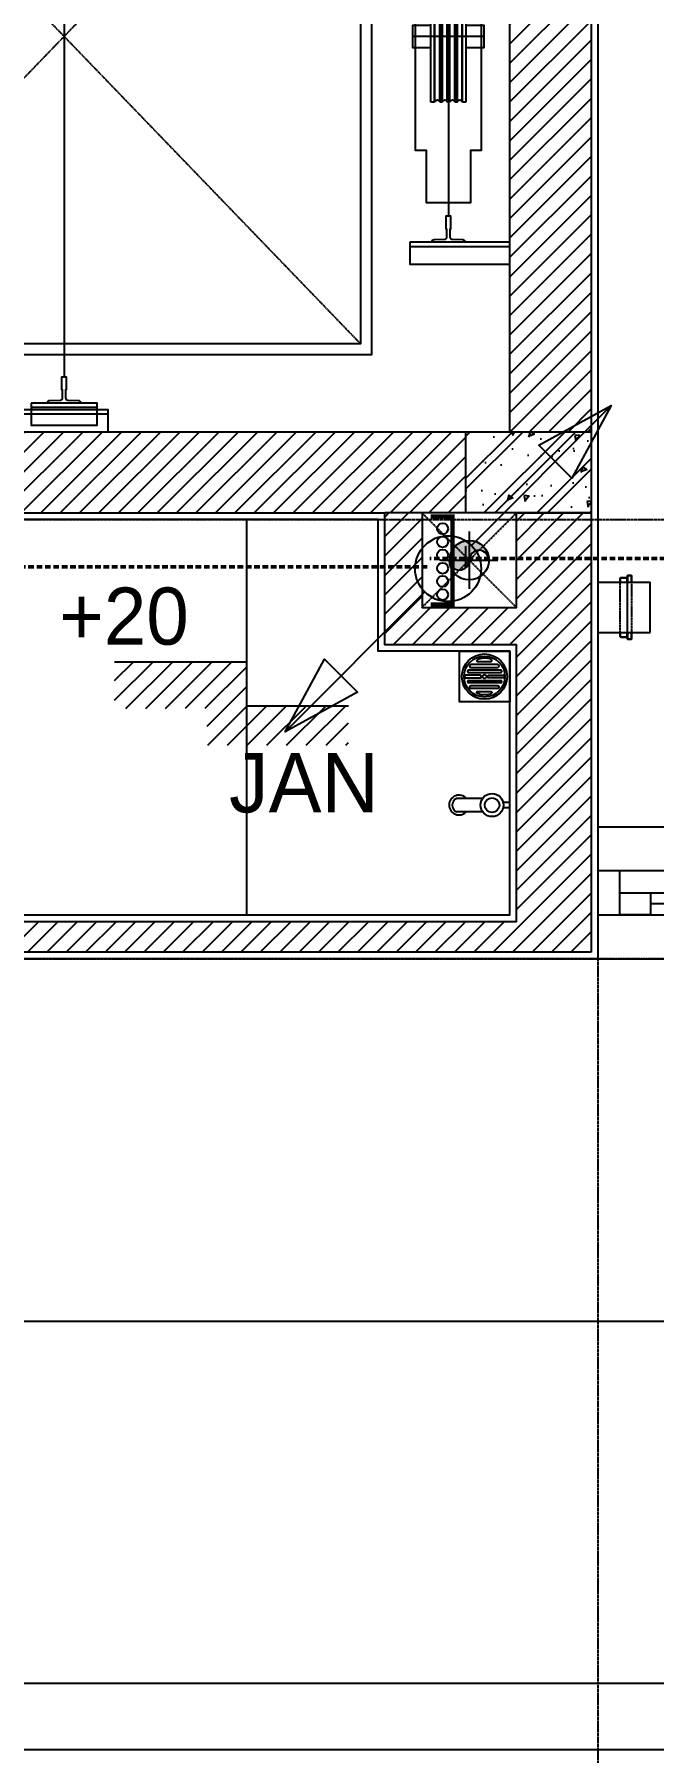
# Model space of a CAD drawing. Header units: inches. Extents: x 1721084 to 1854744, y 225101 to 488646.
# Drawn here: x 1827518 to 1828928, y 361703 to 365615 of the extents above; entities that cross this region are included whole.
import ezdxf
from ezdxf.enums import TextEntityAlignment as Align
from ezdxf.xclip import XClip

# ---------------------------------------------------------------- set-up
doc = ezdxf.new("R2010")
doc.units = ezdxf.units.IN
doc.header["$MEASUREMENT"] = 0
doc.header["$XCLIPFRAME"] = 0
doc.set_wipeout_variables(frame=1)
for name, pattern in [('DASHED', [19.05, 12.7, -6.35]), ('X-PL-GF$0$X-GRID-T1$0$CENTER2', [1.125, 0.75, -0.125, 0.125, -0.125]), ('X-PL-GF$0$X-PL-GF$0$DASHED', [0.75, 0.5, -0.25]), ('X-PL-GF$0$X-PL-GF$0$HIDDEN2', [0.1875, 0.125, -0.0625]), ('X-PL-GF$0$X-PL-LIFT$0$DASHEDX2', [1.5, 1, -0.5]), ('X-PL-GF$0$X-WC-GF$0$HIDDEN', [0.375, 0.25, -0.125])]:
    doc.linetypes.add(name, pattern=pattern)
for name, color, linetype in [('PCCC', 11, 'Continuous'), ('SYMBOL', 1, 'Continuous'), ('X-PL-GF$0$A-ANNO-NOTE-ENG', 250, 'Continuous'), ('X-PL-GF$0$X-GRID-T1$0$A-GRID', 9, 'X-PL-GF$0$X-GRID-T1$0$CENTER2'), ('X-PL-GF$0$X-PL-GF$0$A-ANNO-COTE', 250, 'Continuous'), ('X-PL-GF$0$X-PL-GF$0$A-FLOR', 250, 'Continuous'), ('X-PL-GF$0$X-PL-GF$0$A-FLOR-ABOV', 250, 'X-PL-GF$0$X-PL-GF$0$HIDDEN2'), ('X-PL-GF$0$X-PL-GF$0$A-FLOR-DRAN', 250, 'Continuous'), ('X-PL-GF$0$X-PL-GF$0$A-FLOR-STRS-NOTE', 250, 'Continuous'), ('X-PL-GF$0$X-PL-GF$0$A-FLOR-WALL', 250, 'Continuous'), ('X-PL-GF$0$X-PL-GF$0$A-FLOR-WALL-FNSH', 250, 'Continuous'), ('X-PL-GF$0$X-PL-GF$0$A-FLOR-WALL-PATT', 250, 'Continuous'), ('X-PL-GF$0$X-PL-GF$0$A-FURN-EQPM', 250, 'Continuous'), ('X-PL-GF$0$X-PL-GF$0$A-SECT-MED', 250, 'Continuous'), ('X-PL-GF$0$X-PL-GF$0$A-XREF', 250, 'Continuous'), ('X-PL-GF$0$X-PL-GF$0$CGXD', 250, 'Continuous'), ('X-PL-GF$0$X-PL-LIFT$0$A-FLOR-COLS-CONC', 250, 'Continuous'), ('X-PL-GF$0$X-PL-LIFT$0$A-FLOR-PATT', 250, 'Continuous'), ('X-PL-GF$0$X-PL-LIFT$0$A-FLOR-WALL', 250, 'Continuous'), ('X-PL-GF$0$X-PL-LIFT$0$A-FLOR-WALL-FNSH', 250, 'Continuous'), ('X-PL-GF$0$X-PL-LIFT$0$A-FURN-LOOSE', 250, 'Continuous'), ('X-PL-GF$0$X-PL-LIFT$0$A-SECT-PATT', 250, 'Continuous'), ('X-PL-GF$0$X-WC-GF$0$A-FLOR-WALL-PART', 33, 'Continuous'), ('X-PL-GF$0$X-WC-GF$0$A-FLOR-WDW', 32, 'Continuous'), ('X-PL-GF$0$X-WC-GF$0$A-FURN-EQPM-LOOSE', 49, 'Continuous')]:
    doc.layers.add(name, color=color, linetype=linetype)
doc.layers.add('TTLL', color=252, linetype='DASHED', lineweight=50)
doc.styles.add('X-PL-GF$0$HDUNGARC', font='vn_vni.shx')
doc.styles.add('X-PL-GF$0$X-PL-GF$0$ARIAL', font='arial.ttf')
doc.styles.add('X-PL-GF$0$X-PL-GF$0$HDUNGARC', font='vn_vni.shx')

# ---------------------------------------------------------------- blocks, each defined once
blk = doc.blocks.new('X-PL-GF$0$X-GRID-T1')
at = {"layer": 'X-PL-GF$0$X-GRID-T1$0$A-GRID', "ltscale": 8}
for p, q in [((-3578.7, 0), (14116.5, 0)), ((-3578.7, -1000), (29677.8, -1000))]:
    blk.add_line(p, q, dxfattribs=at)
blk.add_lwpolyline([(13600, 4500), (13600, -4800)], dxfattribs=at)
blk = doc.blocks.new('X-PL-GF$0$X-PL-GF$0$PHEU THU 115X115')
blk.add_wipeout([(-57.5, 0), (57.5, 0), (57.5, -115), (-57.5, -115)])
for p, q in [((-15.4, -23.6), (14.2, -23.6)), ((-15.4, -91.4), (14.2, -91.4))]:
    blk.add_line(p, q)
blk.add_lwpolyline([(-57.5, 0), (57.5, 0), (57.5, -115), (-57.5, -115)], close=True)
for points in [[(30.4, -30.4), (30.4, -30.4), (-31.4, -30.4)], [(-31.4, -36.9), (30.4, -36.9)], [(-9.5, -54.2), (-43.3, -54.2)], [(-43.3, -60.7), (-9.5, -60.7)], [(36.5, -42.9), (-36.4, -42.9)], [(-36.4, -48.6), (36.5, -48.6)], [(-36.4, -66.4), (36.5, -66.4)], [(36.5, -72.1), (-36.4, -72.1)], [(-31.4, -78.1), (30.4, -78.1)], [(9, -54.2), (42.8, -54.2)], [(42.8, -60.7), (9, -60.7)], [(30.4, -84.6), (30.4, -84.6), (-31.4, -84.6)]]:
    blk.add_lwpolyline(points)
for radius in [51.5, 46.6, 4.59]:
    blk.add_circle((-0.3, -57.5), radius)
for centre, radius, start, end in [((-31.1, -33.6), 3.25, 95.4785, 264.5215), ((29.9, -33.6), 3.26, 278.0597, 81.9403), ((-42.6, -57.4), 3.31, 102.6911, 257.3089), ((-36.3, -45.7), 2.86, 91.5923, 268.4077), ((-36.3, -69.3), 2.86, 91.5923, 268.4077), ((-31.1, -81.4), 3.25, 95.4785, 264.5215), ((-11, -57.4), 3.57, 295.1985, 64.8015), ((10.5, -57.4), 3.57, 115.1985, 244.8015), ((29.9, -81.4), 3.26, 278.0597, 81.9403), ((35.9, -45.7), 2.92, 282.0282, 77.9718), ((35.9, -69.3), 2.92, 282.0282, 77.9718), ((42.1, -57.4), 3.31, 282.6911, 77.3089)]:
    blk.add_arc(centre, radius, start, end)
for points in [[(14.2, -23.6), (16.7, -21.6), (15, -18.7), (9.9, -16.5), (-0.7, -15.6), (-13.1, -17.8), (-17.4, -20.7), (-17.7, -22.5), (-15.4, -23.6)], [(14.2, -91.4), (16.7, -93.4), (15, -96.3), (9.9, -98.5), (-0.7, -99.4), (-13.1, -97.2), (-17.4, -94.3), (-17.7, -92.5), (-15.4, -91.4)]]:
    blk.add_spline(points, degree=3)
blk = doc.blocks.new('X-PL-GF$0$X-PL-GF$0$6-03-Romine')
for p, q in [((-13.6, 58.2), (-13.6, 112.7)), ((14.2, 58), (14.2, 112.7))]:
    blk.add_line(p, q)
blk.add_lwpolyline([(5.2, 14), (5.2, 0), (-5.2, 0), (-5.2, 14)])
at = {"extrusion": (0, 0, -1)}
for centre, major_axis, start_param, end_param in [((0, 108.1), (14.9, 14.9), 3.057032, 7.903389), ((0.3, 108.4), (-10.3, 10.3), 5.801961, 8.335206), ((0.2, 37.9), (17.3, 17.3), 3.926991, 10.210176), ((0.2, 37.9), (11, 11), 3.926991, 10.210176)]:
    blk.add_ellipse(centre, major_axis=major_axis, ratio=1, start_param=start_param, end_param=end_param, dxfattribs=at)
blk = doc.blocks.new('X-PL-GF$0$X-PL-GF$0$NM 90')
h = blk.add_hatch()
h.set_pattern_fill('DASH', color=8, scale=400)
h.paths.add_polyline_path([(0, 45, 1), (0, 0)])
h.paths.add_polyline_path([(0, 45), (0, 0), (45, 0, 0.414214)])
h.paths.add_polyline_path([(45, 0), (0, 0, -1), (0, -45, 0.414214)])
h = blk.add_hatch()
h.set_pattern_fill('DASH', color=256, scale=400)
h.paths.add_polyline_path([(0, 45, 1), (0, 0)])
h.paths.add_polyline_path([(0, 45), (0, 0), (45, 0, 0.414214)])
h.paths.add_polyline_path([(45, 0), (0, 0, -1), (0, -45, 0.414214)])
h = blk.add_hatch()
h.set_pattern_fill('DASH', color=8, scale=400)
h.paths.add_polyline_path([(0, 45, 1), (0, 0)])
h.paths.add_polyline_path([(0, 45), (0, 0), (45, 0, 0.414214)])
h.paths.add_polyline_path([(45, 0), (0, 0, -1), (0, -45, 0.414214)])
h = blk.add_hatch(color=8)
h.dxf.hatch_style = 1
h.paths.add_polyline_path([(0, 45, 1), (0, 0)])
h.paths.add_polyline_path([(0, 45), (0, 0), (45, 0, 0.414214)])
h.paths.add_polyline_path([(45, 0), (0, 0, -1), (0, -45, 0.414214)])
at = {"color": 8}
for points in [[(0, 65), (0, -65)], [(65, 0), (-65, 0)]]:
    blk.add_lwpolyline(points, dxfattribs=at)
blk.add_circle((0, 0), 45)
for centre, start, end in [((0, 22.5), 90, 270), ((0, -22.5), 270, 90)]:
    blk.add_arc(centre, 22.5, start, end)
blk = doc.blocks.new('*U225')
h = blk.add_hatch()
h.set_pattern_fill('ANSI31', color=8, scale=0.3, angle=90, style=0)
h.set_pattern_definition([(135, (-7.9999, -2.7017), (-0.67352, -0.67352), [])])
h.paths.add_polyline_path([(9, 3), (9, -0.2), (2.7, -0.2), (2.7, -2.7), (-6.98, -2.7), (-6.98, 0), (0, 0), (0, 3)])
blk.add_lwpolyline([(9, 3), (0, 3), (0, 0), (-6.98, 0)])
at = {"style": 'X-PL-GF$0$X-PL-GF$0$ARIAL', "width": 0.8}
blk.add_attdef('SETDOWN', (0.5, 0.5), '', height=2.5, dxfattribs=at)
blk = doc.blocks.new('X-PL-GF$0$X-WC-GF$0$HO3')
at = {"lineweight": 30}
for p, q in [((42.7, 67.6), (42.7, 72.1)), ((42.7, 56.9), (42.7, 67.6)), ((43.2, 72.6), (51.2, 72.6)), ((51.7, 72.1), (51.7, 67.6)), ((51.7, 67.6), (52.2, 67.6)), ((51.7, 67.6), (51.7, 57.1)), ((52.2, 67.6), (65.9, 67.6)), ((52.5, 56.9), (52.5, 65.6)), ((65.9, 67.6), (66.5, 67.6)), ((68.5, 65.6), (68.5, 56.9)), ((42.7, -56.9), (42.7, -67.6)), ((42.7, -67.6), (42.7, -72.1)), ((43.2, -72.6), (51.2, -72.6)), ((51.7, -67.6), (51.7, -56.9)), ((51.7, -67.6), (52.2, -67.6)), ((51.7, -72.1), (51.7, -67.6)), ((52.2, -67.6), (65.9, -67.6)), ((52.5, -56.9), (52.5, -65.6)), ((65.9, -67.6), (66.5, -67.6)), ((68.5, -65.6), (68.5, -56.9))]:
    blk.add_line(p, q, dxfattribs=at)
at = {"linetype": 'Continuous', "lineweight": 15}
for p, q in [((51.7, 69.9), (51.7, 56.9)), ((51.7, -69.9), (51.7, -56.9))]:
    blk.add_line(p, q, dxfattribs=at)
blk.add_lwpolyline([(0, 56.9), (0, -56.9), (119.8, -56.9), (119.8, 56.9)], close=True)
at = {"linetype": 'X-PL-GF$0$X-WC-GF$0$HIDDEN', "ltscale": 0.5}
for points in [[(42.7, -56.9), (42.7, 56.9)], [(51.7, 56.9), (51.7, -56.9)], [(52.5, -56.9), (52.5, 56.9)], [(68.5, 56.9), (68.5, -56.9)]]:
    blk.add_lwpolyline(points, dxfattribs=at)
at = {"lineweight": 30}
for centre, radius, start, end in [((43.2, 72.1), 0.5, 90, 180), ((51.2, 72.1), 0.5, 0, 90), ((66.5, 65.6), 2, 0, 90), ((43.2, -72.1), 0.5, 180, 270), ((51.2, -72.1), 0.5, 270, 0), ((66.5, -65.6), 2, 270, 0)]:
    blk.add_arc(centre, radius, start, end, dxfattribs=at)
blk.add_ellipse((52.2, 65.6), major_axis=(0, 2), ratio=0.181335, start_param=4.712389, end_param=6.283185, dxfattribs=at)
at = {"lineweight": 30, "extrusion": (0, 0, -1)}
blk.add_ellipse((52.2, -65.6), major_axis=(0, -2), ratio=0.181335, start_param=4.712389, end_param=6.283185, dxfattribs=at)
blk = doc.blocks.new('*U293')
at = {"color": 0, "ltscale": 40}
for p, q in [((-600, 100), (300, 100)), ((300, 0), (-600, 0))]:
    blk.add_line(p, q, dxfattribs=at)
at = {"ltscale": 40}
for p, q in [((180, 75), (-480, 75)), ((-480, 50), (180, 50))]:
    blk.add_line(p, q, dxfattribs=at)
at = {"color": 0, "lineweight": -2}
for points in [[(-600, 100), (-550, 100), (-550, 0), (-600, 0)], [(300, 100), (250, 100), (250, 0), (300, 0)]]:
    blk.add_lwpolyline(points, close=True, dxfattribs=at)
at = {"ltscale": 40}
for points in [[(-550, 50), (-480, 50), (-480, 100), (-550, 100)], [(180, 50), (250, 50), (250, 100), (180, 100)]]:
    blk.add_lwpolyline(points, close=True, dxfattribs=at)
blk = doc.blocks.new('X-PL-GF$0$X-WC-GF')
at = {"layer": 'X-PL-GF$0$X-WC-GF$0$A-FLOR-WALL-PART'}
blk.add_lwpolyline([(13600, -700), (14800, -700)], dxfattribs=at)
at = {"layer": 'X-PL-GF$0$X-WC-GF$0$A-FLOR-WDW', "xscale": -1, "rotation": 180}
blk.add_blockref('*U293', (14200, -800), dxfattribs=at)
at = {"layer": 'X-PL-GF$0$X-WC-GF$0$A-FURN-EQPM-LOOSE', "rotation": 180}
blk.add_blockref('X-PL-GF$0$X-WC-GF$0$HO3', (13719.8, -200), dxfattribs=at)
blk = doc.blocks.new('X-PL-GF$0$X-PL-LIFT$0$THANG MAY 1')
at = {"layer": 'X-PL-GF$0$X-PL-LIFT$0$A-FLOR-WALL', "color": 49}
for p, q in [((915, -15), (1115, -15)), ((940, -25), (1090, -25)), ((940, -30), (1090, -30)), ((1792.5, -45), (1792.5, -450)), ((1807.5, -45), (1807.5, -450)), ((1882.5, -45), (1882.5, -450)), ((1897.5, -45), (1897.5, -450)), ((0, -360), (227.5, -360)), ((140, -430), (140, -1283.8)), ((107.5, -675), (100, -675)), ((100, -675), (100, -1025)), ((107.5, -1025), (107.5, -675)), ((108.5, -676), (107.5, -675)), ((108.5, -1024), (108.5, -676)), ((120.5, -675), (119.5, -676)), ((119.5, -1024), (119.5, -676)), ((120.5, -1025), (120.5, -675)), ((124.5, -675), (120.5, -675)), ((124.5, -1025), (124.5, -675)), ((125.5, -676), (124.5, -675)), ((125.5, -1024), (125.5, -676)), ((137.5, -675), (136.5, -676)), ((137.5, -675), (136.5, -676)), ((136.5, -1024), (136.5, -676)), ((136.5, -1024), (136.5, -676)), ((137.5, -1025), (137.5, -675)), ((137.5, -1025), (137.5, -675)), ((141.5, -675), (137.5, -675)), ((141.5, -675), (137.5, -675)), ((141.5, -675), (141.5, -1025)), ((141.5, -1025), (141.5, -675)), ((142.5, -676), (141.5, -675)), ((142.5, -676), (141.5, -675)), ((142.5, -676), (142.5, -1024)), ((142.5, -1024), (142.5, -676)), ((154.5, -675), (153.5, -676)), ((153.5, -1024), (153.5, -676)), ((154.5, -1025), (154.5, -675)), ((158.5, -675), (154.5, -675)), ((158.5, -1025), (158.5, -675)), ((159.5, -676), (158.5, -675)), ((159.5, -1024), (159.5, -676)), ((171.5, -675), (170.5, -676)), ((170.5, -1024), (170.5, -676)), ((171.5, -1025), (171.5, -675)), ((180, -675), (171.5, -675)), ((180, -1025), (180, -675)), ((58.5, -875), (221.5, -875)), ((100, -1025), (107.5, -1025)), ((107.5, -1025), (108.5, -1024)), ((119.5, -1024), (120.5, -1025)), ((120.5, -1025), (124.5, -1025)), ((124.5, -1025), (125.5, -1024)), ((136.5, -1024), (137.5, -1025)), ((136.5, -1024), (137.5, -1025)), ((137.5, -1025), (141.5, -1025)), ((137.5, -1025), (141.5, -1025)), ((141.5, -1025), (142.5, -1024)), ((141.5, -1025), (142.5, -1024)), ((153.5, -1024), (154.5, -1025)), ((154.5, -1025), (158.5, -1025)), ((158.5, -1025), (159.5, -1024)), ((170.5, -1024), (171.5, -1025)), ((171.5, -1025), (180, -1025)), ((1792.5, -1705), (1792.5, -1300)), ((1807.5, -1705), (1807.5, -1300)), ((1882.5, -1705), (1882.5, -1300)), ((1897.5, -1705), (1897.5, -1300)), ((0, -1353.8), (227.5, -1353.8)), ((940, -1720), (1090, -1720)), ((915, -1735), (1115, -1735)), ((940, -1725), (1090, -1725))]:
    blk.add_line(p, q, dxfattribs=at)
at = {"layer": 'X-PL-GF$0$X-PL-LIFT$0$A-FLOR-WALL', "color": 49, "ltscale": 3}
for p, q in [((1015, -100), (1015, -1650)), ((1950, -875), (1795.8, -875))]:
    blk.add_line(p, q, dxfattribs=at)
at = {"layer": 'X-PL-GF$0$X-PL-LIFT$0$A-FLOR-WALL', "color": 49}
for points in [[(1090, -25), (1115, -25), (1115, 25), (915, 25), (915, -25), (940, -25)], [(1770, -150), (315, -150), (315, -1600), (1770, -1600)], [(1770, -1600), (1770, -150)], [(1770, -475), (1690, -475), (1690, -175), (340, -175), (340, -1575), (1690, -1575), (1690, -1275), (1770, -1275)], [(100, -900), (58.5, -900), (58.5, -850), (100, -850)], [(180, -850), (221.5, -850), (221.5, -900), (180, -900)], [(1090, -1725), (1115, -1725), (1115, -1775), (915, -1775), (915, -1725), (940, -1725)]]:
    blk.add_lwpolyline(points, dxfattribs=at)
for points in [[(1090, -40), (1090, 10), (940, 10), (940, -40)], [(1770, -1705), (1770, -45), (1830, -45), (1830, -1705)], [(1920, -1705), (1920, -45), (1860, -45), (1860, -1705)], [(227.5, -370), (227.5, -320), (0, -320), (0, -370)], [(215, -515), (190, -515), (190, -460), (90, -460), (90, -515), (65, -515), (65, -1135), (90, -1135), (90, -1253.8), (190, -1253.8), (190, -1135), (215, -1135)], [(1815, -845), (1815, -875), (1785, -875), (1785, -450), (1815, -450), (1815, -480), (1813.5, -480), (1813.5, -451.5), (1786.5, -451.5), (1786.5, -873.5), (1813.5, -873.5), (1813.5, -845)], [(1875, -845), (1875, -875), (1905, -875), (1905, -450), (1875, -450), (1875, -480), (1876.5, -480), (1876.5, -451.5), (1903.5, -451.5), (1903.5, -873.5), (1876.5, -873.5), (1876.5, -845)], [(1815, -905), (1815, -875), (1785, -875), (1785, -1300), (1815, -1300), (1815, -1270), (1813.5, -1270), (1813.5, -1298.5), (1786.5, -1298.5), (1786.5, -876.5), (1813.5, -876.5), (1813.5, -905)], [(1875, -905), (1875, -875), (1905, -875), (1905, -1300), (1875, -1300), (1875, -1270), (1876.5, -1270), (1876.5, -1298.5), (1903.5, -1298.5), (1903.5, -876.5), (1876.5, -876.5), (1876.5, -905)], [(227.5, -1343.8), (227.5, -1393.8), (0, -1393.8), (0, -1343.8)], [(1090, -1710), (1090, -1760), (940, -1760), (940, -1710)]]:
    blk.add_lwpolyline(points, close=True, dxfattribs=at)
for points in [[(1052.5, -40), (977.5, -40), (977.5, -41.1, 0.405628), (982.4, -46.1), (1006.6, -46.9, -0.405628), (1011.5, -51.9), (1011.5, -70), (1010, -70), (1010, -100), (1020, -100), (1020, -70), (1018.5, -70), (1018.5, -51.9, -0.405628), (1023.4, -46.9), (1047.6, -46.1, 0.405628), (1052.5, -41.1)], [(177.5, -371.1, -0.405628), (172.6, -376.1), (148.4, -376.9, 0.405628), (143.5, -381.9), (143.5, -400), (145, -400), (145, -430), (135, -430), (135, -400), (136.5, -400), (136.5, -381.9, 0.405628), (131.6, -376.9), (107.4, -376.1, -0.405628), (102.5, -371.1), (102.5, -370), (177.5, -370)], [(177.5, -1342.6, 0.405628), (172.6, -1337.6), (148.4, -1336.9, -0.405628), (143.5, -1331.9), (143.5, -1313.8), (145, -1313.8), (145, -1283.8), (135, -1283.8), (135, -1313.8), (136.5, -1313.8), (136.5, -1331.9, -0.405628), (131.6, -1336.9), (107.4, -1337.6, 0.405628), (102.5, -1342.6), (102.5, -1343.8), (177.5, -1343.8)], [(1052.5, -1708.9, 0.405628), (1047.6, -1703.9), (1023.4, -1703.1, -0.405628), (1018.5, -1698.1), (1018.5, -1680), (1020, -1680), (1020, -1650), (1010, -1650), (1010, -1680), (1011.5, -1680), (1011.5, -1698.1, -0.405628), (1006.6, -1703.1), (982.4, -1703.9, 0.405628), (977.5, -1708.9), (977.5, -1710), (1052.5, -1710)]]:
    blk.add_lwpolyline(points, format="xyb", close=True, dxfattribs=at)
at = {"layer": 'X-PL-GF$0$X-PL-LIFT$0$A-FLOR-WALL', "color": 49, "linetype": 'X-PL-GF$0$X-PL-LIFT$0$DASHEDX2'}
for points in [[(340, -175), (1690, -1575)], [(1690, -175), (340, -1575)]]:
    blk.add_lwpolyline(points, dxfattribs=at)
at = {"layer": 'X-PL-GF$0$X-PL-LIFT$0$A-FLOR-WALL', "color": 49}
for centre, start, end in [((114, -674.9), 191.4212, 348.5788), ((131, -674.9), 191.4212, 348.5788), ((148, -674.9), 191.4212, 348.5788), ((165, -674.9), 191.4212, 348.5788), ((114, -1025.1), 11.4212, 168.5788), ((131, -1025.1), 11.4212, 168.5788), ((148, -1025.1), 11.4212, 168.5788), ((165, -1025.1), 11.4212, 168.5788)]:
    blk.add_arc(centre, 5.61, start, end, dxfattribs=at)
blk = doc.blocks.new('X-PL-GF$0$X-PL-LIFT')
at = {"layer": 'X-PL-GF$0$X-PL-LIFT$0$A-FLOR-PATT'}
h = blk.add_hatch(dxfattribs=at)
h.set_pattern_fill('ANSI31', color=250, scale=250)
h.set_pattern_definition([(45, (13585, 15), (-22.09709, 22.09709), [])])
h.paths.add_polyline_path([(11550, 4085), (11550, 3900), (13300, 3900), (13300, 4085)])
h.paths.add_polyline_path([(13515, 3815), (13585, 3815), (13585, 3900), (13515, 3900)])
h.paths.add_polyline_path([(11450, 600), (11250, 600), (11250, 200), (11450, 200)])
h.paths.add_polyline_path([(11550, 200), (11550, 15), (13300, 15), (13300, 200)])
h.paths.add_polyline_path([(11450, 3900), (11250, 3900), (11250, 3500), (11450, 3500)])
h.paths.add_polyline_path([(13585, 1900), (13400, 1900), (13400, 200), (13585, 200)])
h.paths.add_polyline_path([(13515, 2200), (13585, 2200), (13585, 3335), (13515, 3335)])
h.paths.add_polyline_path([(13050, 2200), (13250, 2200), (13250, 3900), (13050, 3900)])
h.paths.add_polyline_path([(13050, 2100), (11450, 2100), (11450, 2000), (13400, 2000), (13400, 2200), (13050, 2200)])
h.paths.add_polyline_path([(11450, 2500), (11250, 2500), (11250, 2200), (11450, 2200)])
h.paths.add_polyline_path([(11250, 1600), (11450, 1600), (11450, 1900), (11250, 1900)])
at = {"layer": 'X-PL-GF$0$X-PL-LIFT$0$A-SECT-PATT'}
h = blk.add_hatch(dxfattribs=at)
h.set_pattern_fill('!BTCT', color=256, scale=20, angle=180, pattern_type=2)
h.set_pattern_definition([(230, (0, 0), (-143.452, 12.5504), [15, -165]), (175, (0, 0), (27.7503, -150.4384), [12, -132]), (280.4514, (-11.95, 1.05), (-115.7019, -137.8879), [12.748, -140.2284]), (226.1842, (-5e-15, -40), (-213.4482, 33.1038), [22.5, -247.5]), (276.6356, (-17.79, -37.24), (-186.9325, -194.8236), [19.122, -210.3426]), (171.1842, (-5e-15, -40), (-186.9324, -194.8237), [18, -198]), (201, (-20, -30), (-119.3814, 80.5238), [15, -165]), (146, (-20, -30), (-48.663, -145.03), [12, -132]), (251.4514, (-29.95, -23.29), (-168.0445, -64.5061), [12.748, -140.2284]), (217.5, (0, 0), (-2.43197, -66.57877), [0, -130.4, 0, -134, 0, -132.5]), (187.5, (0, 0), (-52.6139, -78.88234), [0, -76.4, 0, -127.4, 0, -50.5]), (147.5, (44.6, -6e-15), (-106.76449, 4.51097), [0, -50, 0, -156, 0, -207]), (137.5, (64.6, -8e-15), (-116.63723, -20.021), [0, -65, 0, -103.6, 0, -147]), (225, (0, 0), (60.1041, -60.1041), []), (225, (-3e-15, -24.5), (60.1041, -60.1041), [])])
h.paths.add_polyline_path([(13585, 200), (13300, 200), (13300, 15), (13585, 15)])
at = {"layer": 'X-PL-GF$0$X-PL-LIFT$0$A-FLOR-COLS-CONC'}
blk.add_lwpolyline([(13300, 200), (13585, 200), (13585, 15), (13300, 15)], close=True, dxfattribs=at)
at = {"layer": 'X-PL-GF$0$X-PL-LIFT$0$A-FLOR-WALL'}
for points in [[(13400, 200), (13400, 1900)], [(13585, 1900), (13585, 200)], [(11550, 200), (13300, 200)], [(11550, 15), (13115, 15)], [(13300, 15), (13200, 15)]]:
    blk.add_lwpolyline(points, dxfattribs=at)
at = {"layer": 'X-PL-GF$0$X-PL-LIFT$0$A-FLOR-WALL-FNSH'}
for points in [[(13600, 1950), (13600, 200)], [(13100, 0), (11300, 0)]]:
    blk.add_lwpolyline(points, dxfattribs=at)
at = {"layer": 'X-PL-GF$0$X-PL-LIFT$0$A-FURN-LOOSE', "xscale": -1}
blk.add_blockref('X-PL-GF$0$X-PL-LIFT$0$THANG MAY 1', (13400, 1975), dxfattribs=at)
blk = doc.blocks.new('X-PL-GF')
at = {"layer": 'X-PL-GF$0$X-PL-GF$0$A-FLOR-WALL-PATT'}
h = blk.add_hatch(dxfattribs=at)
h.set_pattern_fill('ANSI31', color=250, scale=250)
h.paths.add_polyline_path([(13585, 15), (13415, 15), (13415, -200), (13200, -200), (13200, 15), (13115, 15), (13115, -285), (13415, -285), (13415, -915), (11285, -915), (11285, -665), (11215, -665), (11215, -815), (10615, -815), (10615, -985), (13585, -985)])
h.paths.add_polyline_path([(11285, 15), (11215, 15), (11215, -35), (11285, -35)], flags=17)
at = {"layer": 'X-PL-GF$0$X-PL-GF$0$A-FLOR'}
for points in [[(12800, 0), (12800, -900)], [(13600, -1000), (14500, -1000)], [(15000, -2650), (200, -2650)]]:
    blk.add_lwpolyline(points, dxfattribs=at)
at = {"layer": 'X-PL-GF$0$X-PL-GF$0$A-FLOR-ABOV', "ltscale": 10}
for points in [[(13200, -200), (13415, 15)], [(13200, 15), (13415, -200.2)]]:
    blk.add_lwpolyline(points, dxfattribs=at)
at = {"layer": 'X-PL-GF$0$X-PL-GF$0$A-FLOR-STRS-NOTE', "color": 174, "ltscale": 400}
blk.add_lwpolyline([(9100, -1825), (15000, -1825)], dxfattribs=at)
at = {"layer": 'X-PL-GF$0$X-PL-GF$0$A-FLOR-WALL'}
blk.add_lwpolyline([(13200, 15), (13115, 15)], dxfattribs=at)
at = {"layer": 'X-PL-GF$0$X-PL-GF$0$A-FLOR-WALL-FNSH'}
blk.add_lwpolyline([(13600, 200), (13600, -1000)], dxfattribs=at)
at = {"layer": 'X-PL-GF$0$X-PL-GF$0$A-SECT-MED'}
blk.add_lwpolyline([(11200, -2800), (15000, -2800)], dxfattribs=at)
at = {"layer": 'X-PL-GF$0$X-PL-GF$0$A-ANNO-COTE'}
ref = blk.add_blockref('*U225', (12800, -423.9), dxfattribs=dict(at, xscale=-33.33333333333334, yscale=33.33333333333334, zscale=33.33333333333334))
ref.add_attrib('SETDOWN', '+20', dxfattribs={"layer": '0', "height": 130, "style": 'X-PL-GF$0$X-PL-GF$0$HDUNGARC'}).set_placement((12374, -323.9), align=Align.BOTTOM_LEFT)
at = {"layer": 'X-PL-GF$0$X-PL-GF$0$A-FLOR-DRAN', "rotation": 90}
blk.add_blockref('X-PL-GF$0$X-PL-GF$0$NM 90', (13307.5, -92.6), dxfattribs=at)
at = {"layer": 'X-PL-GF$0$X-PL-GF$0$A-FURN-EQPM', "xscale": -1.07142857142857, "yscale": 1.07142857142857, "zscale": 1.07142857142857, "rotation": 90}
blk.add_blockref('X-PL-GF$0$X-PL-GF$0$6-03-Romine', (13400, -650), dxfattribs=at)
at = {"layer": 'X-PL-GF$0$X-PL-GF$0$A-XREF'}
blk.add_blockref('X-PL-GF$0$X-GRID-T1', (0, 0), dxfattribs=at)
at = {"layer": 'X-PL-GF$0$A-ANNO-NOTE-ENG', "color": 3, "insert": (12931, -600.3), "char_height": 135, "attachment_point": 5, "style": 'X-PL-GF$0$HDUNGARC'}
blk.add_mtext('JAN', dxfattribs=at)
at = {"layer": 'X-PL-GF$0$X-PL-GF$0$A-FURN-EQPM', "color": 6}
blk.add_blockref('X-PL-GF$0$X-PL-GF$0$PHEU THU 115X115', (13342.5, -300), dxfattribs=at)
at = {"layer": 'X-PL-GF$0$X-PL-GF$0$A-FLOR-WALL'}
for points in [[(13585, -985), (10615, -985), (10615, -815), (11215, -815), (11215, -665), (11285, -665), (11285, -915), (13415, -915), (13415, -285), (13115, -285), (13115, 15), (13115, 15)], [(13200, 15), (13200, 15), (13200, -200), (13415, -200), (13415, 15), (13585, 15), (13585, -985)]]:
    blk.add_lwpolyline(points, dxfattribs=at)
at = {"layer": 'X-PL-GF$0$X-PL-GF$0$A-FLOR-WALL-FNSH'}
blk.add_lwpolyline([(13600, -1000), (13600, -1000), (10600, -1000), (10600, -800), (11200, -800), (11200, -650), (11300, -650), (11300, -900), (13400, -900), (13400, -300), (13100, -300), (13100, 0)], dxfattribs=at)
at = {"layer": 'X-PL-GF$0$X-PL-GF$0$CGXD', "linetype": 'X-PL-GF$0$X-PL-GF$0$DASHED', "ltscale": 7}
blk.add_lwpolyline([(29109.2, 10152.2), (0, 11870), (-187.5, -998.5), (19532.6, -1000)], dxfattribs=at)
at = {"layer": 'X-PL-GF$0$X-PL-GF$0$A-XREF'}
blk.add_blockref('X-PL-GF$0$X-WC-GF', (0, 0), dxfattribs=at)
blk.add_blockref('X-PL-GF$0$X-PL-LIFT', (0, 0), dxfattribs=at)

msp = doc.modelspace()

# ---------------------------------------------------------------- block references
ref = msp.add_blockref('X-PL-GF', (1815200.4, 364510.6))
XClip(ref).set_block_clipping_path([(-4378.678544014, -12850.407672127), (34696.321455986, 17749.592327873)])

# ---------------------------------------------------------------- next in the draw order: linework, layer by layer
for centre in [(1828447.2, 364489.8), (1828447.2, 364489.8), (1828447.2, 364459.8), (1828447.2, 364459.8), (1828447.2, 364429.8), (1828447.2, 364429.8), (1828447.2, 364399.8), (1828447.2, 364399.8), (1828447.2, 364369.8), (1828447.2, 364369.8), (1828447.2, 364339.8), (1828447.2, 364339.8)]:
    msp.add_circle(centre, 12.5)
at = {"layer": 'PCCC', "const_width": 10}
msp.add_lwpolyline([(1828419.9, 364517.2), (1828469.9, 364517.2), (1828469.9, 364317.2), (1828419.9, 364317.2)], dxfattribs=at)
msp.add_lwpolyline([(1828419.9, 364517.2), (1828469.9, 364517.2), (1828469.9, 364317.2), (1828419.9, 364317.2)], dxfattribs=at)
at = {"layer": 'SYMBOL', "color": 6}
for points in [[(1828830.9, 364770), (1828741.4, 364605), (1828666.1, 364680.1), (1828830.9, 364770), (1828512.7, 364451.8)], [(1828088.5, 364027.5), (1828178, 364192.4), (1828253.3, 364117.4), (1828088.5, 364027.5), (1828406.7, 364345.7)]]:
    msp.add_lwpolyline(points, dxfattribs=at)
at = {"layer": 'SYMBOL', "color": 6, "linetype": 'Continuous'}
msp.add_circle((1828459.7, 364398.7), 75, dxfattribs=at)
at = {"layer": 'TTLL', "color": 4}
for points in [[(1831077.5, 367681.6), (1829618.1, 367681.6), (1829618.1, 369918.1), (1822765, 369918.1), (1822765, 374722.4), (1816307.6, 374722.1), (1816307.6, 365722.7), (1822765, 365722.7), (1825560.8, 365722.7), (1825560.8, 364403), (1828418.3, 364403)], [(1835571.4, 374197.1), (1835571.4, 369052.6), (1831507.5, 369052.6), (1831507.5, 364422), (1828417.9, 364422)]]:
    msp.add_lwpolyline(points, dxfattribs=at)

doc.saveas('drawing.dxf')
